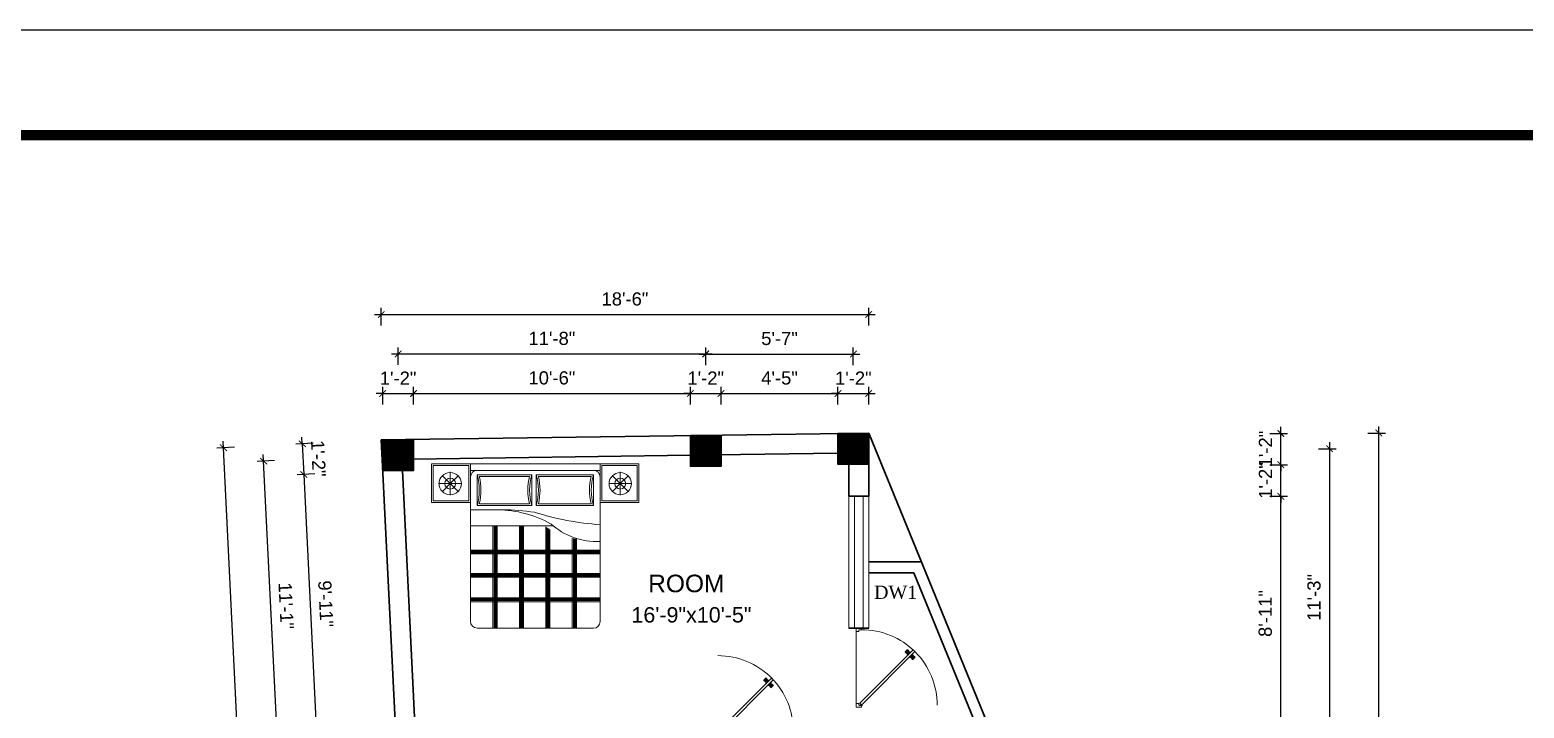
# Model space of a CAD drawing. Header units: inches. Extents: x 135 to 12999, y 9074 to 13214.
# Drawn here: x 3440 to 4121, y 11010 to 11319 of the extents above; entities that cross this region are included whole.
import ezdxf

# ---------------------------------------------------------------- set-up
doc = ezdxf.new("R2010")
doc.units = ezdxf.units.IN
doc.header["$MEASUREMENT"] = 0
for name, color, linetype, lineweight in [('A-FURN', 9, 'Continuous', 5), ('hatch-.09', 8, 'Continuous', 9), ('Label', 7, 'Continuous', 13), ('ns_DIMS', 1, 'Continuous', 0), ('ns_TEXT', 7, 'Continuous', 13), ('PUERTAS', 7, 'Continuous', 9), ('Text', 7, 'Continuous', 13), ('WALL', 12, 'Continuous', 30), ('wall2', 1, 'Continuous', 15), ('windoow', 4, 'Continuous', 5)]:
    doc.layers.add(name, color=color, linetype=linetype, lineweight=lineweight)
doc.layers.add('furniture', color=253, linetype='Continuous')
doc.styles.add('arial 1000', font='arial.ttf')
doc.styles.add('dim', font='arial.ttf', dxfattribs={"height": 7})
doc.styles.get("Standard").update_dxf_attribs({"font": 'arial.ttf'})
doc.dimstyles.new("1-8'", dxfattribs={"dimtxt": 6, "dimasz": 3, "dimexe": 3, "dimexo": 6, "dimgap": 4, "dimtad": 1, "dimdec": 0, "dimzin": 0, "dimdsep": 46, "dimlunit": 4, "dimtxsty": 'arial 1000', "dimblk": 'ARCHTICK', "dimcen": 8, "dimdle": 3, "dimclrt": 7, "dimazin": 0, "dimtfac": 1, "dimtdec": 0, "dimtix": 1, "dimtmove": 2, "dimatfit": 3, "dimfxl": 5, "dimfxlon": 1, "dimarcsym": 0})

# ---------------------------------------------------------------- blocks, each defined once
blk = doc.blocks.new('3ft')
at = {"layer": 'PUERTAS', "color": 2}
for p, q in [((1.01, 2.52), (25.23, 26.74)), ((26.05, 25.92), (1.77, 1.64)), ((21.99, 26.11), (21.98, 26.13)), ((26.05, 25.92), (25.23, 26.74)), ((25.42, 22.68), (25.43, 22.67)), ((0, 2.4), (0, 0)), ((0.72, 2.4), (0, 2.4)), ((1.6, 0), (0, 0)), ((0.72, 1.52), (0.72, 2.44)), ((0.8, 1.52), (0.72, 1.52)), ((0.8, 1.52), (0.8, 2.41)), ((0.8, 1.2), (0.8, 1.52)), ((1.6, 1.2), (0.8, 1.2)), ((1.57, 1.84), (0.94, 2.47)), ((1.63, 1.89), (0.97, 2.55)), ((1.63, 1.89), (1.57, 1.84)), ((1.77, 1.64), (1.57, 1.84)), ((1.6, 0), (1.6, 1.2)), ((34.4, 0), (34.4, 1.2)), ((34.4, 1.2), (35.2, 1.2)), ((34.4, 0), (36, 0)), ((35.2, 1.2), (35.2, 2.4)), ((35.2, 2.4), (36, 2.4)), ((36, 0), (36, 2.4))]:
    blk.add_line(p, q, dxfattribs=at)
at = {"layer": 'PUERTAS', "color": 8}
for p, q in [((22.57, 24.94), (21.65, 25.68)), ((22.63, 24.99), (21.69, 25.75)), ((22.74, 25.1), (21.84, 25.9)), ((22.13, 26.28), (21.98, 26.13)), ((22.88, 25.24), (22.01, 26.06)), ((22.13, 26.28), (22.27, 26.42)), ((22.29, 26.41), (22.27, 26.42)), ((23.16, 25.52), (22.34, 26.39)), ((23.3, 25.66), (22.5, 26.56)), ((23.41, 25.77), (22.65, 26.71)), ((22.69, 24.32), (23.02, 24.83)), ((23.46, 25.83), (22.72, 26.75)), ((22.95, 24.96), (22.84, 25.07)), ((22.98, 24.99), (22.86, 25.1)), ((23.03, 25.04), (22.91, 25.15)), ((22.91, 24.53), (23.1, 24.91)), ((23.11, 25.12), (22.99, 25.23)), ((23.13, 24.76), (23.18, 24.99)), ((23.28, 25.3), (23.17, 25.41)), ((23.36, 25.37), (23.25, 25.49)), ((23.31, 24.94), (23.28, 25.08)), ((23.41, 25.43), (23.3, 25.54)), ((23.46, 25.09), (23.32, 25.13)), ((23.44, 25.45), (23.33, 25.56)), ((23.64, 25.27), (23.41, 25.22)), ((23.87, 25.49), (23.49, 25.3)), ((24.08, 25.71), (23.57, 25.38)), ((23.63, 23.38), (24.14, 23.72)), ((23.84, 23.6), (24.22, 23.79)), ((24.07, 23.82), (24.3, 23.88)), ((24.25, 24), (24.39, 23.97)), ((24.25, 23.26), (24.99, 22.34)), ((24.27, 23.64), (24.38, 23.53)), ((24.3, 23.67), (24.41, 23.56)), ((24.3, 23.32), (25.06, 22.38)), ((24.35, 23.72), (24.46, 23.61)), ((24.4, 24.15), (24.43, 24.01)), ((24.41, 23.43), (25.2, 22.53)), ((24.43, 23.8), (24.54, 23.69)), ((24.58, 24.33), (24.52, 24.1)), ((24.55, 23.57), (25.37, 22.7)), ((24.6, 23.97), (24.72, 23.86)), ((24.8, 24.56), (24.61, 24.18)), ((25.02, 24.77), (24.68, 24.26)), ((24.68, 24.05), (24.79, 23.94)), ((24.73, 24.1), (24.85, 23.99)), ((24.76, 24.13), (24.87, 24.02)), ((24.83, 23.85), (25.7, 23.03)), ((24.97, 23.99), (25.87, 23.2)), ((25.08, 24.1), (26.02, 23.34)), ((25.14, 24.15), (26.06, 23.41)), ((25.58, 22.82), (25.43, 22.67)), ((25.58, 22.82), (25.73, 22.97)), ((25.72, 22.98), (25.73, 22.97)), ((0, 0), (36, 0))]:
    blk.add_line(p, q, dxfattribs=at)
at = {"layer": 'PUERTAS', "color": 1}
for p, q in [((21.67, 25.73), (22.17, 26.23)), ((22.49, 24.95), (21.67, 25.61)), ((21.7, 25.82), (22.14, 26.26)), ((21.73, 25.79), (21.7, 25.82)), ((22.58, 26.7), (22.14, 26.26)), ((22.67, 26.73), (22.17, 26.23)), ((22.61, 26.67), (22.58, 26.7)), ((22.6, 24.96), (23.02, 25.38)), ((22.61, 24.25), (22.92, 24.72)), ((22.62, 24.13), (22.61, 24.14)), ((22.7, 25.07), (22.71, 25.06)), ((23.45, 25.91), (22.79, 26.73)), ((22.82, 25.06), (23.08, 25.32)), ((22.94, 24.95), (22.83, 25.07)), ((22.92, 24.72), (22.92, 24.72)), ((22.93, 24.94), (23.19, 25.21)), ((22.93, 24.84), (22.93, 24.83)), ((23.44, 25.81), (23.02, 25.38)), ((23.34, 25.58), (23.08, 25.32)), ((23.46, 25.47), (23.19, 25.21)), ((23.33, 25.7), (23.34, 25.69)), ((23.45, 25.46), (23.33, 25.57)), ((23.44, 23.31), (23.45, 23.3)), ((23.56, 23.3), (24.03, 23.61)), ((23.57, 25.47), (23.57, 25.47)), ((24.15, 25.79), (23.68, 25.48)), ((23.68, 25.48), (23.68, 25.48)), ((24.03, 23.61), (24.03, 23.62)), ((24.14, 23.62), (24.14, 23.62)), ((24.25, 23.62), (24.51, 23.89)), ((24.27, 25.78), (24.26, 25.79)), ((24.26, 23.29), (24.69, 23.71)), ((24.26, 23.63), (24.37, 23.52)), ((24.26, 23.18), (24.92, 22.37)), ((24.37, 23.52), (24.63, 23.77)), ((24.37, 23.4), (24.37, 23.4)), ((24.78, 24.15), (24.51, 23.89)), ((24.89, 24.03), (24.63, 23.77)), ((25.11, 24.14), (24.69, 23.71)), ((24.77, 24.14), (24.88, 24.03)), ((24.79, 24.38), (24.78, 24.37)), ((24.78, 24.26), (24.78, 24.26)), ((25.1, 24.84), (24.79, 24.38)), ((25, 24.03), (25, 24.03)), ((25.04, 22.36), (25.54, 22.86)), ((25.09, 24.96), (25.1, 24.95)), ((25.1, 22.42), (25.13, 22.39)), ((25.13, 22.39), (25.57, 22.83)), ((25.22, 24.14), (26.03, 23.48)), ((26.04, 23.37), (25.54, 22.86)), ((26.01, 23.27), (25.57, 22.83)), ((25.98, 23.3), (26.01, 23.27))]:
    blk.add_line(p, q, dxfattribs=at)
at = {"layer": 'PUERTAS', "color": 2}
for radius in [0.155, 0.0752]:
    blk.add_circle((0.82, 2.56), radius, dxfattribs=at)
at = {"layer": 'PUERTAS', "color": 8}
blk.add_arc((0.82, 2.56), 34.38, 359.72845, 90.03333, dxfattribs=at)
at = {"layer": 'PUERTAS', "color": 1}
for centre, start, end in [((22.54, 25.01), 231.07637, 315), ((22.67, 24.2), 135, 225), ((22.73, 26.68), 38.92363, 135), ((22.77, 25.12), 225, 315), ((22.99, 24.89), 135, 219.74275), ((22.87, 24.78), 315, 39.74275), ((23.28, 25.63), 315, 45), ((23.39, 25.86), 315, 38.92363), ((23.51, 23.36), 225, 315), ((23.51, 25.41), 50.25725, 135), ((23.62, 25.53), 230.25725, 315), ((24.09, 23.56), 50.25725, 135), ((24.2, 23.68), 230.25725, 315), ((24.2, 25.73), 45, 135), ((24.32, 23.23), 135, 218.92363), ((24.42, 23.46), 135, 225), ((24.84, 24.31), 135, 219.74275), ((24.72, 24.21), 315, 39.74275), ((24.94, 23.98), 45, 135), ((24.98, 22.42), 218.92363, 315), ((25.04, 24.89), 315, 45), ((25.17, 24.08), 51.07637, 135), ((25.98, 23.42), 315, 51.07637)]:
    blk.add_arc(centre, 0.08, start, end, dxfattribs=at)
blk = doc.blocks.new('*U19')
at = {"color": 3}
blk.add_blockref('3ft', (0, 0), dxfattribs=at)
blk = doc.blocks.new('A$C3AED30AC')
at = {"layer": 'A-FURN', "color": 147, "linetype": 'ByBlock'}
for p, q in [((0, 1532), (0, 1982)), ((0, 1982), (450, 1982)), ((450, 1982), (1950, 1982)), ((450, 1982), (450, 1532)), ((450, 1906), (450, 1982)), ((450, 1906), (1950, 1906)), ((1950, 1982), (1950, 1532)), ((2400, 1982), (1950, 1982)), ((2400, 1532), (2400, 1982)), ((450, 155), (450, 1830)), ((1950, 1830), (1950, 159)), ((450, 1532), (0, 1532)), ((1950, 1532), (2400, 1532)), ((1870, 79), (526, 79))]:
    blk.add_line(p, q, dxfattribs=at)
at = {"layer": 'A-FURN', "color": 8}
for p, q in [((20, 1552), (20, 1962)), ((20, 1962), (430, 1962)), ((430, 1962), (430, 1552)), ((1970, 1962), (1970, 1552)), ((2380, 1962), (1970, 1962)), ((2380, 1552), (2380, 1962)), ((430, 1552), (20, 1552)), ((1970, 1552), (2380, 1552))]:
    blk.add_line(p, q, dxfattribs=at)
at = {"layer": 'A-FURN', "color": 5, "linetype": 'ByBlock'}
for p, q in [((216, 1752), (82, 1752)), ((216, 1752), (121, 1847)), ((216, 1752), (121, 1657)), ((216, 1752), (216, 1887)), ((216, 1752), (311, 1847)), ((216, 1752), (216, 1752)), ((216, 1752), (216, 1752)), ((216, 1752), (216, 1752)), ((216, 1752), (350, 1752)), ((216, 1752), (216, 1618)), ((216, 1752), (311, 1657)), ((526, 1855), (526, 1500)), ((1189, 1855), (526, 1855)), ((1189, 1500), (1189, 1855)), ((1873, 1855), (1240, 1855)), ((1240, 1855), (1240, 1500)), ((1873, 1500), (1873, 1855)), ((2184, 1752), (2049, 1752)), ((2184, 1752), (2089, 1847)), ((2184, 1752), (2089, 1657)), ((2184, 1752), (2184, 1887)), ((2184, 1752), (2279, 1847)), ((2184, 1752), (2318, 1752)), ((2184, 1752), (2184, 1752)), ((2184, 1752), (2184, 1752)), ((2184, 1752), (2184, 1752)), ((2184, 1752), (2279, 1657)), ((2184, 1752), (2184, 1618)), ((526, 1500), (1189, 1500)), ((1240, 1500), (1873, 1500)), ((1574, 1449), (1950, 1449)), ((996, 1264), (1950, 1264))]:
    blk.add_line(p, q, dxfattribs=at)
at = {"layer": 'A-FURN', "color": 9}
for p, q in [((1163, 1835), (552, 1835)), ((1847, 1835), (1266, 1835)), ((552, 1520), (1163, 1520)), ((1266, 1520), (1847, 1520))]:
    blk.add_line(p, q, dxfattribs=at)
at = {"layer": 'A-FURN', "color": 8, "linetype": 'Continuous'}
for p, q in [((1030, 1223), (1030, 79)), ((1042, 1230), (1042, 79)), ((1054, 1237), (1054, 79)), ((1067, 1245), (1067, 79)), ((1079, 1253), (1079, 79)), ((1335, 1264), (1335, 79)), ((1347, 1264), (1347, 79)), ((1359, 1264), (1359, 79)), ((1372, 1264), (1372, 79)), ((1384, 1264), (1384, 79)), ((1640, 1264), (1640, 79)), ((1652, 1264), (1652, 79)), ((1664, 1264), (1664, 79)), ((1677, 1264), (1677, 79)), ((1689, 1264), (1689, 79)), ((722, 1115), (722, 79)), ((734, 1115), (734, 79)), ((746, 1115), (746, 79)), ((759, 1117), (759, 79)), ((771, 1120), (771, 79)), ((450, 983), (1950, 983)), ((450, 971), (1950, 971)), ((450, 959), (1950, 959)), ((450, 950), (1950, 950)), ((450, 938), (1950, 938)), ((450, 713), (1950, 713)), ((450, 701), (1950, 701)), ((450, 689), (1950, 689)), ((450, 680), (1950, 680)), ((450, 668), (1950, 668)), ((450, 431), (1950, 431)), ((450, 419), (1950, 419)), ((450, 407), (1950, 407)), ((450, 398), (1950, 398)), ((450, 386), (1950, 386))]:
    blk.add_line(p, q, dxfattribs=at)
at = {"layer": 'A-FURN', "color": 5, "linetype": 'ByBlock'}
for centre, radius in [((216, 1752), 129), ((216, 1752), 62.8), ((2184, 1752), 129), ((2184, 1752), 62.8)]:
    blk.add_circle(centre, radius, dxfattribs=at)
at = {"layer": 'A-FURN', "color": 147, "linetype": 'ByBlock'}
for centre, radius, start, end in [((526, 1830), 76.2, 90, 180), ((1873, 1830), 76.2, 0, 90), ((526, 155), 76.2, 180, 270), ((1870, 159), 80, 270, 0)]:
    blk.add_arc(centre, radius, start, end, dxfattribs=at)
at = {"layer": 'A-FURN', "color": 5, "linetype": 'ByBlock'}
for centre, radius, start, end in [((-83, 1677), 635, 343.7398, 16.2602), ((1799, 1677), 635, 163.7398, 196.2602), ((630, 1677), 635, 343.7398, 16.2602), ((2483, 1677), 635, 163.7398, 196.2602), ((194, 4689), 3422, 274.2889, 287.25), ((1639, 177), 1271, 90.3564, 119.0389), ((1573, -870), 2319, 89.9801, 99.0312), ((485, 1886), 803, 267.4969, 311.9132)]:
    blk.add_arc(centre, radius, start, end, dxfattribs=at)
at = {"layer": 'A-FURN', "color": 9}
for centre, start, end in [((-83, 1677), 346.0594, 13.9406), ((1799, 1677), 166.0594, 193.9406), ((630, 1677), 346.0594, 13.9406), ((2483, 1677), 166.0594, 193.9406)]:
    blk.add_arc(centre, 655, start, end, dxfattribs=at)
blk = doc.blocks.new('_ArchTick')
at = {"color": 0, "const_width": 0.15}
blk.add_lwpolyline([(-0.5, -0.5), (0.5, 0.5)], dxfattribs=at)
blk = doc.blocks.new('*D526')
at = {"layer": 'Defpoints', "color": 0, "transparency": 16777216}
for p in [(3822.06, 11106.28), (4009.87, 11106.28), (3877.51, 10999.48)]:
    blk.add_point(p, dxfattribs=at)
at = {"layer": 'ns_DIMS', "color": 0, "lineweight": -2, "transparency": 16777216}
for p, q in [((4004.87, 11106.28), (4012.87, 11106.28)), ((4009.87, 10996.48), (4009.87, 11109.28)), ((4004.87, 10999.48), (4012.87, 10999.48))]:
    blk.add_line(p, q, dxfattribs=at)
at = {"layer": 'ns_DIMS', "color": 0, "lineweight": -2, "transparency": 16777216, "xscale": 3, "yscale": 3, "zscale": 3}
for p, rotation in [((4009.87, 11106.28), 90), ((4009.87, 10999.48), 270)]:
    blk.add_blockref('_ArchTick', p, dxfattribs=dict(at, rotation=rotation))
at = {"layer": 'ns_DIMS', "color": 7, "transparency": 16777216, "insert": (4002.81, 11052.88), "char_height": 6, "attachment_point": 5, "rotation": 90, "style": 'arial 1000'}
blk.add_mtext('8\'-11"', dxfattribs=at)
blk = doc.blocks.new('*D527')
at = {"layer": 'Defpoints', "color": 0, "transparency": 16777216}
for p in [(3822.06, 11120.7), (4009.87, 11120.7), (3822.06, 11106.28)]:
    blk.add_point(p, dxfattribs=at)
at = {"layer": 'ns_DIMS', "color": 0, "lineweight": -2, "transparency": 16777216}
for p, q in [((4004.87, 11120.7), (4012.87, 11120.7)), ((4009.87, 11120.7), (4009.87, 11123.7)), ((4009.87, 11106.28), (4009.87, 11120.7)), ((4004.87, 11106.28), (4012.87, 11106.28)), ((4009.87, 11106.28), (4009.87, 11103.28))]:
    blk.add_line(p, q, dxfattribs=at)
at = {"layer": 'ns_DIMS', "color": 0, "lineweight": -2, "transparency": 16777216, "xscale": 3, "yscale": 3, "zscale": 3}
for p, rotation in [((4009.87, 11120.7), 270), ((4009.87, 11106.28), 90)]:
    blk.add_blockref('_ArchTick', p, dxfattribs=dict(at, rotation=rotation))
at = {"layer": 'ns_DIMS', "color": 7, "transparency": 16777216, "insert": (4002.86, 11113.49), "char_height": 6, "attachment_point": 5, "rotation": 90, "style": 'arial 1000'}
blk.add_mtext('1\'-2"', dxfattribs=at)
blk = doc.blocks.new('*D528')
at = {"layer": 'Defpoints', "color": 0, "transparency": 16777216}
for p in [(3822.06, 11134.93), (4009.87, 11134.93), (3822.06, 11120.7)]:
    blk.add_point(p, dxfattribs=at)
at = {"layer": 'ns_DIMS', "color": 0, "lineweight": -2, "transparency": 16777216}
for p, q in [((4004.87, 11134.93), (4012.87, 11134.93)), ((4009.87, 11134.93), (4009.87, 11137.93)), ((4009.87, 11120.7), (4009.87, 11134.93)), ((4004.87, 11120.7), (4012.87, 11120.7)), ((4009.87, 11120.7), (4009.87, 11117.7))]:
    blk.add_line(p, q, dxfattribs=at)
at = {"layer": 'ns_DIMS', "color": 0, "lineweight": -2, "transparency": 16777216, "xscale": 3, "yscale": 3, "zscale": 3}
for p, rotation in [((4009.87, 11134.93), 270), ((4009.87, 11120.7), 90)]:
    blk.add_blockref('_ArchTick', p, dxfattribs=dict(at, rotation=rotation))
at = {"layer": 'ns_DIMS', "color": 7, "transparency": 16777216, "insert": (4002.86, 11127.81), "char_height": 6, "attachment_point": 5, "rotation": 90, "style": 'arial 1000'}
blk.add_mtext('1\'-2"', dxfattribs=at)
blk = doc.blocks.new('*D529')
at = {"layer": 'Defpoints', "color": 0, "transparency": 16777216}
for p in [(3822.06, 11127.93), (3877.51, 10992.48), (4032.07, 10992.48)]:
    blk.add_point(p, dxfattribs=at)
at = {"layer": 'ns_DIMS', "color": 0, "lineweight": -2, "transparency": 16777216}
for p, q in [((4027.07, 11127.93), (4035.07, 11127.93)), ((4032.07, 11130.93), (4032.07, 10989.48)), ((4027.07, 10992.48), (4035.07, 10992.48))]:
    blk.add_line(p, q, dxfattribs=at)
at = {"layer": 'ns_DIMS', "color": 0, "lineweight": -2, "transparency": 16777216, "xscale": 3, "yscale": 3, "zscale": 3}
for p, rotation in [((4032.07, 11127.93), 90), ((4032.07, 10992.48), 270)]:
    blk.add_blockref('_ArchTick', p, dxfattribs=dict(at, rotation=rotation))
at = {"layer": 'ns_DIMS', "color": 7, "transparency": 16777216, "insert": (4025.01, 11060.2), "char_height": 6, "attachment_point": 5, "rotation": 90, "style": 'arial 1000'}
blk.add_mtext('11\'-3"', dxfattribs=at)
blk = doc.blocks.new('*D442')
at = {"layer": 'Defpoints', "color": 0, "transparency": 16777216}
for p in [(3822.06, 11135.12), (4054.5, 11135.12), (3930.66, 10726.48)]:
    blk.add_point(p, dxfattribs=at)
at = {"layer": 'ns_DIMS', "color": 0, "lineweight": -2, "transparency": 16777216}
for p, q in [((4049.5, 11135.12), (4057.5, 11135.12)), ((4054.5, 10723.48), (4054.5, 11138.12)), ((4049.5, 10726.48), (4057.5, 10726.48))]:
    blk.add_line(p, q, dxfattribs=at)
at = {"layer": 'ns_DIMS', "color": 0, "lineweight": -2, "transparency": 16777216, "xscale": 3, "yscale": 3, "zscale": 3}
for p, rotation in [((4054.5, 11135.12), 90), ((4054.5, 10726.48), 270)]:
    blk.add_blockref('_ArchTick', p, dxfattribs=dict(at, rotation=rotation))
at = {"layer": 'ns_DIMS', "color": 7, "transparency": 16777216, "insert": (4047.43, 10930.8), "char_height": 6, "attachment_point": 5, "rotation": 90, "style": 'arial 1000'}
blk.add_mtext('34\'-1"', dxfattribs=at)
blk = doc.blocks.new('*D443')
at = {"layer": 'Defpoints', "color": 0, "transparency": 16777216}
for p in [(3614.61, 11153.12), (3600.61, 11131.98), (3614.61, 11131.98)]:
    blk.add_point(p, dxfattribs=at)
at = {"layer": 'ns_DIMS', "color": 0, "lineweight": -2, "transparency": 16777216}
for p, q in [((3600.61, 11148.12), (3600.61, 11156.12)), ((3614.61, 11148.12), (3614.61, 11156.12)), ((3600.61, 11153.12), (3597.61, 11153.12)), ((3600.61, 11153.12), (3614.61, 11153.12)), ((3614.61, 11153.12), (3617.61, 11153.12))]:
    blk.add_line(p, q, dxfattribs=at)
at = {"layer": 'ns_DIMS', "color": 0, "lineweight": -2, "transparency": 16777216, "xscale": 3, "yscale": 3, "zscale": 3}
blk.add_blockref('_ArchTick', (3600.61, 11153.12), dxfattribs=at)
at = {"layer": 'ns_DIMS', "color": 0, "lineweight": -2, "transparency": 16777216, "xscale": 3, "yscale": 3, "zscale": 3, "rotation": 180}
blk.add_blockref('_ArchTick', (3614.61, 11153.12), dxfattribs=at)
at = {"layer": 'ns_DIMS', "color": 7, "transparency": 16777216, "insert": (3607.61, 11160.14), "char_height": 6, "attachment_point": 5, "style": 'arial 1000'}
blk.add_mtext('1\'-2"', dxfattribs=at)
blk = doc.blocks.new('*D444')
at = {"layer": 'Defpoints', "color": 0, "transparency": 16777216}
for p in [(3747.8, 11171.16), (3747.8, 11133.98), (3607.61, 11131.98)]:
    blk.add_point(p, dxfattribs=at)
at = {"layer": 'ns_DIMS', "color": 0, "lineweight": -2, "transparency": 16777216}
for p, q in [((3607.61, 11166.16), (3607.61, 11174.16)), ((3747.8, 11166.16), (3747.8, 11174.16)), ((3604.61, 11171.16), (3750.8, 11171.16))]:
    blk.add_line(p, q, dxfattribs=at)
at = {"layer": 'ns_DIMS', "color": 0, "lineweight": -2, "transparency": 16777216, "xscale": 3, "yscale": 3, "zscale": 3, "rotation": 180}
blk.add_blockref('_ArchTick', (3607.61, 11171.16), dxfattribs=at)
at = {"layer": 'ns_DIMS', "color": 0, "lineweight": -2, "transparency": 16777216, "xscale": 3, "yscale": 3, "zscale": 3}
blk.add_blockref('_ArchTick', (3747.8, 11171.16), dxfattribs=at)
at = {"layer": 'ns_DIMS', "color": 7, "transparency": 16777216, "insert": (3677.7, 11178.22), "char_height": 6, "attachment_point": 5, "style": 'arial 1000'}
blk.add_mtext('11\'-8"', dxfattribs=at)
blk = doc.blocks.new('*D445')
at = {"layer": 'Defpoints', "color": 0, "transparency": 16777216}
for p in [(3822.06, 11189.12), (3822.06, 11135.12), (3599.92, 11131.98)]:
    blk.add_point(p, dxfattribs=at)
at = {"layer": 'ns_DIMS', "color": 0, "lineweight": -2, "transparency": 16777216}
for p, q in [((3596.92, 11189.12), (3825.06, 11189.12)), ((3599.92, 11184.12), (3599.92, 11192.12)), ((3822.06, 11184.12), (3822.06, 11192.12))]:
    blk.add_line(p, q, dxfattribs=at)
at = {"layer": 'ns_DIMS', "color": 0, "lineweight": -2, "transparency": 16777216, "xscale": 3, "yscale": 3, "zscale": 3, "rotation": 180}
blk.add_blockref('_ArchTick', (3599.92, 11189.12), dxfattribs=at)
at = {"layer": 'ns_DIMS', "color": 0, "lineweight": -2, "transparency": 16777216, "xscale": 3, "yscale": 3, "zscale": 3}
blk.add_blockref('_ArchTick', (3822.06, 11189.12), dxfattribs=at)
at = {"layer": 'ns_DIMS', "color": 7, "transparency": 16777216, "insert": (3710.99, 11196.19), "char_height": 6, "attachment_point": 5, "style": 'arial 1000'}
blk.add_mtext('18\'-6"', dxfattribs=at)
blk = doc.blocks.new('*D446')
at = {"layer": 'Defpoints', "color": 0, "transparency": 16777216}
for p in [(3740.8, 11153.16), (3740.8, 11133.98), (3614.61, 11131.98)]:
    blk.add_point(p, dxfattribs=at)
at = {"layer": 'ns_DIMS', "color": 0, "lineweight": -2, "transparency": 16777216}
for p, q in [((3614.61, 11148.16), (3614.61, 11156.16)), ((3740.8, 11148.16), (3740.8, 11156.16)), ((3611.61, 11153.16), (3743.8, 11153.16))]:
    blk.add_line(p, q, dxfattribs=at)
at = {"layer": 'ns_DIMS', "color": 0, "lineweight": -2, "transparency": 16777216, "xscale": 3, "yscale": 3, "zscale": 3, "rotation": 180}
blk.add_blockref('_ArchTick', (3614.61, 11153.16), dxfattribs=at)
at = {"layer": 'ns_DIMS', "color": 0, "lineweight": -2, "transparency": 16777216, "xscale": 3, "yscale": 3, "zscale": 3}
blk.add_blockref('_ArchTick', (3740.8, 11153.16), dxfattribs=at)
at = {"layer": 'ns_DIMS', "color": 7, "transparency": 16777216, "insert": (3677.7, 11160.22), "char_height": 6, "attachment_point": 5, "style": 'arial 1000'}
blk.add_mtext('10\'-6"', dxfattribs=at)
blk = doc.blocks.new('*D447')
at = {"layer": 'Defpoints', "color": 0, "transparency": 16777216}
for p in [(3754.8, 11153.16), (3740.8, 11133.98), (3754.8, 11133.98)]:
    blk.add_point(p, dxfattribs=at)
at = {"layer": 'ns_DIMS', "color": 0, "lineweight": -2, "transparency": 16777216}
for p, q in [((3740.8, 11148.16), (3740.8, 11156.16)), ((3754.8, 11148.16), (3754.8, 11156.16)), ((3740.8, 11153.16), (3737.8, 11153.16)), ((3740.8, 11153.16), (3754.8, 11153.16)), ((3754.8, 11153.16), (3757.8, 11153.16))]:
    blk.add_line(p, q, dxfattribs=at)
at = {"layer": 'ns_DIMS', "color": 0, "lineweight": -2, "transparency": 16777216, "xscale": 3, "yscale": 3, "zscale": 3}
blk.add_blockref('_ArchTick', (3740.8, 11153.16), dxfattribs=at)
at = {"layer": 'ns_DIMS', "color": 0, "lineweight": -2, "transparency": 16777216, "xscale": 3, "yscale": 3, "zscale": 3, "rotation": 180}
blk.add_blockref('_ArchTick', (3754.8, 11153.16), dxfattribs=at)
at = {"layer": 'ns_DIMS', "color": 7, "transparency": 16777216, "insert": (3747.8, 11160.17), "char_height": 6, "attachment_point": 5, "style": 'arial 1000'}
blk.add_mtext('1\'-2"', dxfattribs=at)
blk = doc.blocks.new('*D448')
at = {"layer": 'Defpoints', "color": 0, "transparency": 16777216}
for p in [(3808.06, 11153.12), (3754.8, 11133.98), (3808.06, 11135.12)]:
    blk.add_point(p, dxfattribs=at)
at = {"layer": 'ns_DIMS', "color": 0, "lineweight": -2, "transparency": 16777216}
for p, q in [((3754.8, 11148.12), (3754.8, 11156.12)), ((3808.06, 11148.12), (3808.06, 11156.12)), ((3751.8, 11153.12), (3811.06, 11153.12))]:
    blk.add_line(p, q, dxfattribs=at)
at = {"layer": 'ns_DIMS', "color": 0, "lineweight": -2, "transparency": 16777216, "xscale": 3, "yscale": 3, "zscale": 3, "rotation": 180}
blk.add_blockref('_ArchTick', (3754.8, 11153.12), dxfattribs=at)
at = {"layer": 'ns_DIMS', "color": 0, "lineweight": -2, "transparency": 16777216, "xscale": 3, "yscale": 3, "zscale": 3}
blk.add_blockref('_ArchTick', (3808.06, 11153.12), dxfattribs=at)
at = {"layer": 'ns_DIMS', "color": 7, "transparency": 16777216, "insert": (3781.43, 11160.18), "char_height": 6, "attachment_point": 5, "style": 'arial 1000'}
blk.add_mtext('4\'-5"', dxfattribs=at)
blk = doc.blocks.new('*D449')
at = {"layer": 'Defpoints', "color": 0, "transparency": 16777216}
for p in [(3822.06, 11153.12), (3808.06, 11134.93), (3822.06, 11135.12)]:
    blk.add_point(p, dxfattribs=at)
at = {"layer": 'ns_DIMS', "color": 0, "lineweight": -2, "transparency": 16777216}
for p, q in [((3808.06, 11148.12), (3808.06, 11156.12)), ((3822.06, 11148.12), (3822.06, 11156.12)), ((3808.06, 11153.12), (3805.06, 11153.12)), ((3808.06, 11153.12), (3822.06, 11153.12)), ((3822.06, 11153.12), (3825.06, 11153.12))]:
    blk.add_line(p, q, dxfattribs=at)
at = {"layer": 'ns_DIMS', "color": 0, "lineweight": -2, "transparency": 16777216, "xscale": 3, "yscale": 3, "zscale": 3}
blk.add_blockref('_ArchTick', (3808.06, 11153.12), dxfattribs=at)
at = {"layer": 'ns_DIMS', "color": 0, "lineweight": -2, "transparency": 16777216, "xscale": 3, "yscale": 3, "zscale": 3, "rotation": 180}
blk.add_blockref('_ArchTick', (3822.06, 11153.12), dxfattribs=at)
at = {"layer": 'ns_DIMS', "color": 7, "transparency": 16777216, "insert": (3815.06, 11160.14), "char_height": 6, "attachment_point": 5, "style": 'arial 1000'}
blk.add_mtext('1\'-2"', dxfattribs=at)
blk = doc.blocks.new('*D450')
at = {"layer": 'Defpoints', "color": 0, "transparency": 16777216}
for p in [(3815.06, 11171.12), (3747.8, 11133.98), (3815.06, 11135.12)]:
    blk.add_point(p, dxfattribs=at)
at = {"layer": 'ns_DIMS', "color": 0, "lineweight": -2, "transparency": 16777216}
for p, q in [((3747.8, 11166.12), (3747.8, 11174.12)), ((3815.06, 11166.12), (3815.06, 11174.12)), ((3744.8, 11171.12), (3818.06, 11171.12))]:
    blk.add_line(p, q, dxfattribs=at)
at = {"layer": 'ns_DIMS', "color": 0, "lineweight": -2, "transparency": 16777216, "xscale": 3, "yscale": 3, "zscale": 3, "rotation": 180}
blk.add_blockref('_ArchTick', (3747.8, 11171.12), dxfattribs=at)
at = {"layer": 'ns_DIMS', "color": 0, "lineweight": -2, "transparency": 16777216, "xscale": 3, "yscale": 3, "zscale": 3}
blk.add_blockref('_ArchTick', (3815.06, 11171.12), dxfattribs=at)
at = {"layer": 'ns_DIMS', "color": 7, "transparency": 16777216, "insert": (3781.43, 11178.18), "char_height": 6, "attachment_point": 5, "style": 'arial 1000'}
blk.add_mtext('5\'-7"', dxfattribs=at)
blk = doc.blocks.new('*D412')
at = {"layer": 'Defpoints', "color": 0, "transparency": 16777216}
for p in [(3599.92, 11131.98), (3564.65, 11116.21), (3600.61, 11117.98)]:
    blk.add_point(p, dxfattribs=at)
at = {"layer": 'ns_DIMS', "color": 0, "lineweight": -2, "transparency": 16777216}
for p, q in [((3563.96, 11130.21), (3563.81, 11133.21)), ((3568.95, 11130.46), (3560.96, 11130.07)), ((3563.96, 11130.21), (3564.65, 11116.21)), ((3569.64, 11116.46), (3561.65, 11116.07)), ((3564.65, 11116.21), (3564.8, 11113.22))]:
    blk.add_line(p, q, dxfattribs=at)
at = {"layer": 'ns_DIMS', "color": 0, "lineweight": -2, "transparency": 16777216, "xscale": 3, "yscale": 3, "zscale": 3}
for p, rotation in [((3563.96, 11130.21), 272.820296018638), ((3564.65, 11116.21), 92.82029601863802)]:
    blk.add_blockref('_ArchTick', p, dxfattribs=dict(at, rotation=rotation))
at = {"layer": 'ns_DIMS', "color": 7, "transparency": 16777216, "insert": (3571.31, 11123.56), "char_height": 6, "attachment_point": 5, "rotation": 272.8203, "style": 'arial 1000'}
blk.add_mtext('1\'-2"', dxfattribs=at)
blk = doc.blocks.new('*D413')
at = {"layer": 'Defpoints', "color": 0, "transparency": 16777216}
for p in [(3600.61, 11117.98), (3570.49, 10997.67), (3607.13, 10999.48)]:
    blk.add_point(p, dxfattribs=at)
at = {"layer": 'ns_DIMS', "color": 0, "lineweight": -2, "transparency": 16777216}
for p, q in [((3569.64, 11116.46), (3561.65, 11116.07)), ((3564.5, 11119.21), (3570.64, 10994.67)), ((3575.48, 10997.92), (3567.49, 10997.52))]:
    blk.add_line(p, q, dxfattribs=at)
at = {"layer": 'ns_DIMS', "color": 0, "lineweight": -2, "transparency": 16777216, "xscale": 3, "yscale": 3, "zscale": 3}
for p, rotation in [((3564.65, 11116.21), 92.82029601864413), ((3570.49, 10997.67), 272.8202960186442)]:
    blk.add_blockref('_ArchTick', p, dxfattribs=dict(at, rotation=rotation))
at = {"layer": 'ns_DIMS', "color": 7, "transparency": 16777216, "insert": (3574.62, 11057.29), "char_height": 6, "attachment_point": 5, "rotation": 272.8203, "style": 'arial 1000'}
blk.add_mtext('9\'-11"', dxfattribs=at)
blk = doc.blocks.new('*D421')
at = {"layer": 'Defpoints', "color": 0, "transparency": 16777216}
for p in [(3528, 11128.44), (3599.92, 11131.98), (3619.89, 10726.48)]:
    blk.add_point(p, dxfattribs=at)
at = {"layer": 'ns_DIMS', "color": 0, "lineweight": -2, "transparency": 16777216}
for p, q in [((3533, 11128.69), (3525.01, 11128.29)), ((3548.13, 10719.94), (3527.86, 11131.44)), ((3552.97, 10723.18), (3544.98, 10722.79))]:
    blk.add_line(p, q, dxfattribs=at)
at = {"layer": 'ns_DIMS', "color": 0, "lineweight": -2, "transparency": 16777216, "xscale": 3, "yscale": 3, "zscale": 3}
for p, rotation in [((3528, 11128.44), 92.82029601863792), ((3547.98, 10722.93), 272.8202960186379)]:
    blk.add_blockref('_ArchTick', p, dxfattribs=dict(at, rotation=rotation))
at = {"layer": 'ns_DIMS', "color": 7, "transparency": 16777216, "insert": (3545.05, 10926.04), "char_height": 6, "attachment_point": 5, "rotation": 272.8203, "style": 'arial 1000'}
blk.add_mtext('33\'-10"', dxfattribs=at)
blk = doc.blocks.new('*D423')
at = {"layer": 'Defpoints', "color": 0, "transparency": 16777216}
for p in [(3546.33, 11122.31), (3600.61, 11124.98), (3607.13, 10992.48)]:
    blk.add_point(p, dxfattribs=at)
at = {"layer": 'ns_DIMS', "color": 0, "lineweight": -2, "transparency": 16777216}
for p, q in [((3551.32, 11122.56), (3543.33, 11122.16)), ((3553, 10986.81), (3546.18, 11125.31)), ((3557.85, 10990.05), (3549.86, 10989.65))]:
    blk.add_line(p, q, dxfattribs=at)
at = {"layer": 'ns_DIMS', "color": 0, "lineweight": -2, "transparency": 16777216, "xscale": 3, "yscale": 3, "zscale": 3}
for p, rotation in [((3546.33, 11122.31), 92.82029601864413), ((3552.86, 10989.8), 272.8202960186442)]:
    blk.add_blockref('_ArchTick', p, dxfattribs=dict(at, rotation=rotation))
at = {"layer": 'ns_DIMS', "color": 7, "transparency": 16777216, "insert": (3556.6, 11056.4), "char_height": 6, "attachment_point": 5, "rotation": 272.8203, "style": 'arial 1000'}
blk.add_mtext('11\'-1"', dxfattribs=at)

msp = doc.modelspace()

# ---------------------------------------------------------------- hatches: boundary and pattern name
at = {"layer": 'hatch-.09'}
h = msp.add_hatch(dxfattribs=at)
h.set_pattern_fill('ANSI31', color=256)
h.set_pattern_definition([(45, (-11691.58849, 10843.83681), (-0.0883883476, 0.0883883476), [])])
h.paths.add_polyline_path([(3754.8, 11133.98), (3740.8, 11133.98), (3740.8, 11119.98), (3754.8, 11119.98)])
h = msp.add_hatch(dxfattribs=at)
h.set_pattern_fill('ANSI31', color=256)
h.set_pattern_definition([(45, (-11624.32959, 10844.78754), (-0.0883883476, 0.0883883476), [])])
h.paths.add_polyline_path([(3822.06, 11134.93), (3808.06, 11134.93), (3808.06, 11120.93), (3822.06, 11120.93)])
h = msp.add_hatch(dxfattribs=at)
h.set_pattern_fill('ANSI31', color=256)
h.set_pattern_definition([(45, (-11831.7827, 10841.84537), (-0.0883883476, 0.0883883476), [])])
h.paths.add_polyline_path([(3614.61, 11131.98), (3600.61, 11131.98), (3600.61, 11117.98), (3614.61, 11117.98)])

# ---------------------------------------------------------------- linework, layer by layer
msp.add_lwpolyline([(2680.9, 9073.79), (2680.9, 11318.83), (5855.7, 11318.83), (5855.7, 9073.79)], close=True)
at = {"const_width": 4.8}
msp.add_lwpolyline([(5807.7, 9121.79), (5807.7, 11270.83), (2824.9, 11270.83), (2824.9, 9121.79)], close=True, dxfattribs=at)
at = {"layer": 'WALL'}
for p, q in [((3822.06, 11135.12), (3599.92, 11131.98)), ((3822.06, 11135.12), (3822.06, 11106.28)), ((3822.06, 11135.12), (3877.11, 11000.48)), ((3613.54, 10855.48), (3599.92, 11131.98)), ((3740.8, 11124.98), (3614.61, 11123.19)), ((3808.06, 11125.93), (3752.55, 11125.14)), ((3813.06, 11121.12), (3813.06, 11106.28)), ((3615.46, 10999.48), (3609.62, 11117.98)), ((3813.06, 11106.28), (3822.06, 11106.28)), ((3846.06, 11076.42), (3822.06, 11076.42)), ((3842.7, 11071.42), (3822.06, 11071.42)), ((3842.7, 11071.42), (3871.7, 11000.48)), ((3813.06, 11046.28), (3822.06, 11046.28))]:
    msp.add_line(p, q, dxfattribs=at)
for points in [[(3740.8, 11133.98), (3754.8, 11133.98), (3754.8, 11119.98), (3740.8, 11119.98)], [(3808.06, 11134.93), (3822.06, 11134.93), (3822.06, 11120.93), (3808.06, 11120.93)], [(3600.61, 11131.98), (3614.61, 11131.98), (3614.61, 11117.98), (3600.61, 11117.98)]]:
    msp.add_lwpolyline(points, close=True, dxfattribs=at)
at = {"layer": 'wall2'}
for p, q in [((3813.06, 11106.28), (3813.06, 11046.28)), ((3822.06, 11106.28), (3822.06, 11046.28))]:
    msp.add_line(p, q, dxfattribs=at)
at = {"layer": 'windoow'}
for p, q in [((3815.56, 11046.28), (3815.56, 11106.28)), ((3819.56, 11046.28), (3819.56, 11106.28))]:
    msp.add_line(p, q, dxfattribs=at)

# ---------------------------------------------------------------- block references
at = {"layer": 'furniture', "xscale": -0.03937007859349251, "yscale": 0.03937007859349251, "zscale": 0.03937007859349251}
msp.add_blockref('A$C3AED30AC', (3717.35, 11043.08), dxfattribs=at)
at = {"layer": 'WALL', "xscale": -1, "rotation": 270}
msp.add_blockref('*U19', (3816.36, 11010.28), dxfattribs=at)
at = {"layer": 'WALL'}
msp.add_blockref('*U19', (3752.55, 10996.75), dxfattribs=at)

# ---------------------------------------------------------------- texts
at = {"layer": 'Label', "color": 5, "linetype": 'ByBlock', "insert": (3738.95, 11070.58), "char_height": 8, "width": 88.4068, "attachment_point": 2, "style": 'dim'}
msp.add_mtext('ROOM', dxfattribs=at)
at = {"layer": 'ns_TEXT', "insert": (3822.63, 11065.57), "char_height": 6, "attachment_point": 1}
msp.add_mtext_dynamic_manual_height_columns('\\pi1.89167;{\\fTimes New Roman|b0|i0|c0|p18;DW1}', width=21.7401, gutter_width=72, heights=[4.46], dxfattribs=at)
at = {"layer": 'Text', "insert": (3741.29, 11055.78), "char_height": 7, "width": 440.957, "attachment_point": 2}
msp.add_mtext('16\'-9"x10\'-5"', dxfattribs=at)

# ---------------------------------------------------------------- dimensions: what is measured, and where the dimension line sits
at = {"layer": 'ns_DIMS'}
for base, p1, p2, picture, middle in [((3822.06, 11189.12), (3599.92, 11131.98), (3822.06, 11135.12), '*D445', (3710.99, 11196.19)), ((3747.8, 11171.16), (3607.61, 11131.98), (3747.8, 11133.98), '*D444', (3677.7, 11178.22)), ((3815.06, 11171.12), (3747.8, 11133.98), (3815.06, 11135.12), '*D450', (3781.43, 11178.18)), ((3614.61, 11153.12), (3600.61, 11131.98), (3614.61, 11131.98), '*D443', (3607.61, 11160.14)), ((3740.8, 11153.16), (3614.61, 11131.98), (3740.8, 11133.98), '*D446', (3677.7, 11160.22)), ((3754.8, 11153.16), (3740.8, 11133.98), (3754.8, 11133.98), '*D447', (3747.8, 11160.17)), ((3808.06, 11153.12), (3754.8, 11133.98), (3808.06, 11135.12), '*D448', (3781.43, 11160.18)), ((3822.06, 11153.12), (3808.06, 11134.93), (3822.06, 11135.12), '*D449', (3815.06, 11160.14))]:
    dim = msp.add_linear_dim(base=base, p1=p1, p2=p2, dimstyle="1-8'", dxfattribs=at)
    dim.commit()
    dim.dimension.update_dxf_attribs({"geometry": picture, "text_midpoint": middle})
for p1, p2, distance, picture, middle in [((3599.92, 11131.98), (3600.61, 11117.98), -36, '*D412', (3571.31, 11123.56)), ((3619.89, 10726.48), (3599.92, 11131.98), 72, '*D421', (3545.05, 10926.04))]:
    dim = msp.add_aligned_dim(p1=p1, p2=p2, distance=distance, dimstyle="1-8'", dxfattribs=at)
    dim.commit()
    dim.dimension.update_dxf_attribs({"geometry": picture, "text_midpoint": middle})
for base, p1, p2, angle, picture, middle in [((4054.5, 11135.12), (3930.66, 10726.48), (3822.06, 11135.12), 90, '*D442', (4047.43, 10930.8)), ((4009.87, 11134.93), (3822.06, 11120.7), (3822.06, 11134.93), 90, '*D528', (4002.86, 11127.81)), ((4032.07, 10992.48), (3822.06, 11127.93), (3877.51, 10992.48), 90, '*D529', (4025.01, 11060.2)), ((3546.33, 11122.31), (3607.13, 10992.48), (3600.61, 11124.98), 272.8203, '*D423', (3556.6, 11056.4)), ((4009.87, 11120.7), (3822.06, 11106.28), (3822.06, 11120.7), 90, '*D527', (4002.86, 11113.49)), ((3570.49, 10997.67), (3600.61, 11117.98), (3607.13, 10999.48), 92.8203, '*D413', (3574.62, 11057.29)), ((4009.87, 11106.28), (3877.51, 10999.48), (3822.06, 11106.28), 90, '*D526', (4002.81, 11052.88))]:
    dim = msp.add_linear_dim(base=base, p1=p1, p2=p2, angle=angle, dimstyle="1-8'", dxfattribs=at)
    dim.commit()
    dim.dimension.update_dxf_attribs({"geometry": picture, "text_midpoint": middle})

doc.saveas('drawing.dxf')
